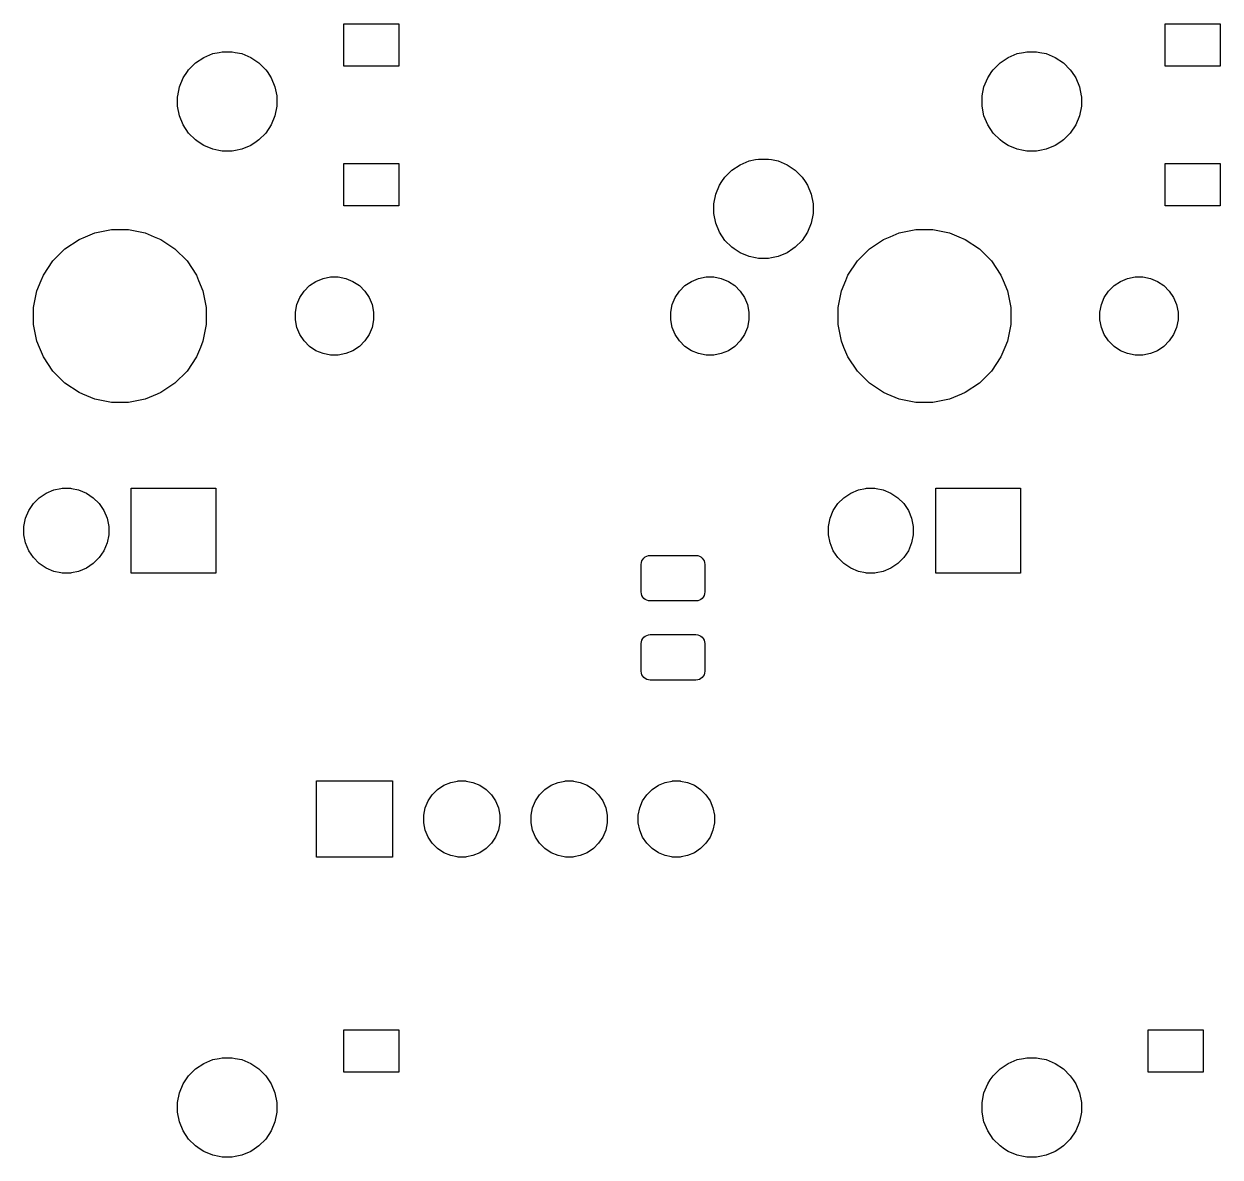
# Model space of a CAD drawing. Extents: x -9 to 373, y -109 to 9.
# Drawn here: x 16.78 to 45.1, y -19.91 to 6.91 of the extents above; entities that cross this region are included whole.
import ezdxf

# ---------------------------------------------------------------- set-up
doc = ezdxf.new("R2010")
doc.units = 0
doc.layers.add('BLACK', color=7, linetype='CONTINUOUS')

msp = doc.modelspace()

# ---------------------------------------------------------------- linework, layer by layer
at = {"layer": 'BLACK', "linetype": 'CONTINUOUS'}
for p, q in [((24.3521, 5.9115), (24.3521, 6.9135)), ((24.3521, 6.9135), (25.6541, 6.9135)), ((25.6541, 6.9135), (25.6541, 5.9115)), ((43.799, 5.9115), (43.799, 6.9135)), ((43.799, 6.9135), (45.101, 6.9135)), ((45.101, 6.9135), (45.101, 5.9115)), ((21.247, 6.21081), (21.3984, 6.24094)), ((21.3984, 6.24094), (21.4742, 6.256)), ((21.4742, 6.256), (21.7058, 6.256)), ((21.7058, 6.256), (21.7816, 6.24094)), ((21.7816, 6.24094), (21.933, 6.21081)), ((40.297, 6.21081), (40.4484, 6.24094)), ((40.4484, 6.24094), (40.5242, 6.256)), ((40.5242, 6.256), (40.7558, 6.256)), ((40.7558, 6.256), (40.8316, 6.24094)), ((40.8316, 6.24094), (40.983, 6.21081)), ((20.6765, 5.82965), (20.8403, 5.99346)), ((20.8403, 5.99346), (21.033, 6.12216)), ((21.033, 6.12216), (21.247, 6.21081)), ((21.033, 6.12216), (21.033, 6.12216)), ((21.933, 6.21081), (22.147, 6.12216)), ((22.147, 6.12216), (22.147, 6.12216)), ((22.147, 6.12216), (22.3397, 5.99346)), ((22.3397, 5.99346), (22.5035, 5.82965)), ((39.7265, 5.82965), (39.8903, 5.99346)), ((39.8903, 5.99346), (40.083, 6.12216)), ((40.083, 6.12216), (40.297, 6.21081)), ((40.083, 6.12216), (40.083, 6.12216)), ((40.983, 6.21081), (41.197, 6.12216)), ((41.197, 6.12216), (41.197, 6.12216)), ((41.197, 6.12216), (41.3897, 5.99346)), ((41.3897, 5.99346), (41.5535, 5.82965)), ((20.5478, 5.63704), (20.6466, 5.78479)), ((20.6466, 5.78479), (20.6765, 5.82965)), ((22.5035, 5.82965), (22.5334, 5.78479)), ((22.5334, 5.78479), (22.6322, 5.63704)), ((25.6541, 5.9115), (24.3521, 5.9115)), ((39.5978, 5.63704), (39.6966, 5.78479)), ((39.6966, 5.78479), (39.7265, 5.82965)), ((41.5535, 5.82965), (41.5834, 5.78479)), ((41.5834, 5.78479), (41.6822, 5.63704)), ((45.101, 5.9115), (43.799, 5.9115)), ((20.4174, 5.21297), (20.4592, 5.42302)), ((20.4592, 5.42303), (20.5478, 5.63704)), ((20.4592, 5.42302), (20.4592, 5.42303)), ((22.6322, 5.63704), (22.7208, 5.42303)), ((22.7208, 5.42303), (22.7208, 5.42302)), ((22.7208, 5.42302), (22.7626, 5.21297)), ((39.4674, 5.21297), (39.5092, 5.42302)), ((39.5092, 5.42303), (39.5978, 5.63704)), ((39.5092, 5.42302), (39.5092, 5.42303)), ((41.6822, 5.63704), (41.7708, 5.42303)), ((41.7708, 5.42303), (41.7708, 5.42302)), ((41.7708, 5.42302), (41.8126, 5.21297)), ((20.414, 5.19583), (20.4174, 5.21297)), ((20.414, 4.96417), (20.414, 5.19583)), ((22.7626, 5.21297), (22.766, 5.19583)), ((22.766, 5.19583), (22.766, 4.96417)), ((39.464, 5.19583), (39.4674, 5.21297)), ((39.464, 4.96417), (39.464, 5.19583)), ((41.8126, 5.21297), (41.816, 5.19583)), ((41.816, 5.19583), (41.816, 4.96417)), ((20.4592, 4.73697), (20.414, 4.96417)), ((22.766, 4.96417), (22.7208, 4.73697)), ((39.5092, 4.73697), (39.464, 4.96417)), ((41.816, 4.96417), (41.7708, 4.73697)), ((20.5478, 4.52295), (20.4592, 4.73697)), ((22.7208, 4.73697), (22.6322, 4.52295)), ((39.5978, 4.52295), (39.5092, 4.73697)), ((41.7708, 4.73697), (41.6822, 4.52295)), ((20.6765, 4.33035), (20.5478, 4.52295)), ((20.5478, 4.52295), (20.5478, 4.52295)), ((20.8403, 4.16654), (20.6765, 4.33035)), ((22.5035, 4.33035), (22.3397, 4.16654)), ((22.6322, 4.52295), (22.5035, 4.33035)), ((22.6322, 4.52295), (22.6322, 4.52295)), ((39.7265, 4.33035), (39.5978, 4.52295)), ((39.5978, 4.52295), (39.5978, 4.52295)), ((39.8903, 4.16654), (39.7265, 4.33035)), ((41.5535, 4.33035), (41.3897, 4.16654)), ((41.6822, 4.52295), (41.5535, 4.33035)), ((41.6822, 4.52295), (41.6822, 4.52295)), ((20.9006, 4.12626), (20.8403, 4.16654)), ((21.033, 4.03784), (20.9006, 4.12626)), ((21.247, 3.94919), (21.033, 4.03784)), ((22.147, 4.03784), (21.933, 3.94919)), ((22.2794, 4.12626), (22.147, 4.03784)), ((22.3397, 4.16654), (22.2794, 4.12626)), ((39.9506, 4.12626), (39.8903, 4.16654)), ((40.083, 4.03784), (39.9506, 4.12626)), ((40.297, 3.94919), (40.083, 4.03784)), ((41.197, 4.03784), (40.983, 3.94919)), ((41.3294, 4.12626), (41.197, 4.03784)), ((41.3897, 4.16654), (41.3294, 4.12626)), ((21.3951, 3.91973), (21.247, 3.94919)), ((21.4742, 3.904), (21.3951, 3.91973)), ((21.7058, 3.904), (21.4742, 3.904)), ((21.7849, 3.91973), (21.7058, 3.904)), ((21.933, 3.94919), (21.7849, 3.91973)), ((33.947, 3.67081), (34.0984, 3.70094)), ((34.0984, 3.70094), (34.1742, 3.716)), ((34.1742, 3.716), (34.4058, 3.716)), ((34.4058, 3.716), (34.4816, 3.70094)), ((34.4816, 3.70094), (34.633, 3.67081)), ((40.4451, 3.91973), (40.297, 3.94919)), ((40.5242, 3.904), (40.4451, 3.91973)), ((40.7558, 3.904), (40.5242, 3.904)), ((40.8349, 3.91973), (40.7558, 3.904)), ((40.983, 3.94919), (40.8349, 3.91973)), ((24.3521, 2.6115), (24.3521, 3.6135)), ((24.3521, 3.6135), (25.6541, 3.6135)), ((25.6541, 3.6135), (25.6541, 2.6115)), ((33.3765, 3.28965), (33.5403, 3.45346)), ((33.5403, 3.45346), (33.733, 3.58216)), ((33.733, 3.58216), (33.947, 3.67081)), ((33.733, 3.58216), (33.733, 3.58216)), ((34.633, 3.67081), (34.847, 3.58216)), ((34.847, 3.58216), (34.847, 3.58216)), ((34.847, 3.58216), (35.0397, 3.45346)), ((35.0397, 3.45346), (35.2035, 3.28965)), ((43.799, 2.6115), (43.799, 3.6135)), ((43.799, 3.6135), (45.101, 3.6135)), ((45.101, 3.6135), (45.101, 2.6115)), ((33.2478, 3.09705), (33.3048, 3.1823)), ((33.3048, 3.1823), (33.3765, 3.28965)), ((35.2035, 3.28965), (35.2752, 3.1823)), ((35.2752, 3.1823), (35.3322, 3.09705)), ((33.114, 2.65583), (33.1592, 2.88303)), ((33.1592, 2.88303), (33.2478, 3.09705)), ((35.3322, 3.09705), (35.4208, 2.88303)), ((35.4208, 2.88303), (35.466, 2.65583)), ((25.6541, 2.6115), (24.3521, 2.6115)), ((33.114, 2.42417), (33.114, 2.65583)), ((35.466, 2.65583), (35.466, 2.42417)), ((45.101, 2.6115), (43.799, 2.6115)), ((33.1592, 2.19697), (33.114, 2.42417)), ((35.466, 2.42417), (35.4208, 2.19697)), ((18.4535, 1.96632), (18.8486, 2.0449)), ((18.8486, 2.0449), (19.2514, 2.0449)), ((19.2514, 2.0449), (19.6465, 1.96632)), ((33.2478, 1.98295), (33.1592, 2.19697)), ((33.3765, 1.79035), (33.2478, 1.98295)), ((33.2478, 1.98295), (33.2478, 1.98295)), ((35.3322, 1.98295), (35.2035, 1.79035)), ((35.4208, 2.19697), (35.3322, 1.98295)), ((35.3322, 1.98295), (35.3322, 1.98295)), ((37.5035, 1.96632), (37.8986, 2.0449)), ((37.8986, 2.0449), (38.3014, 2.0449)), ((38.3014, 2.0449), (38.6965, 1.96632)), ((17.7465, 1.58838), (18.0814, 1.81217)), ((18.0814, 1.81217), (18.2355, 1.87602)), ((18.2355, 1.87602), (18.4535, 1.96632)), ((19.6465, 1.96632), (19.8645, 1.87602)), ((19.8645, 1.87602), (20.0186, 1.81217)), ((20.0186, 1.81217), (20.3535, 1.58838)), ((33.5403, 1.62654), (33.3765, 1.79035)), ((35.2035, 1.79035), (35.0397, 1.62654)), ((36.7965, 1.58838), (37.1314, 1.81217)), ((37.1314, 1.81217), (37.2855, 1.87602)), ((37.2855, 1.87602), (37.5035, 1.96632)), ((38.6965, 1.96632), (38.9145, 1.87602)), ((38.9145, 1.87602), (39.0686, 1.81217)), ((39.0686, 1.81217), (39.4035, 1.58838)), ((17.4616, 1.30355), (17.7465, 1.58838)), ((20.3535, 1.58838), (20.6384, 1.30355)), ((33.5975, 1.58838), (33.5403, 1.62654)), ((33.733, 1.49784), (33.5975, 1.58838)), ((33.947, 1.40919), (33.733, 1.49784)), ((34.847, 1.49784), (34.633, 1.40919)), ((34.9825, 1.58838), (34.847, 1.49784)), ((35.0397, 1.62654), (34.9825, 1.58838)), ((36.5116, 1.30355), (36.7965, 1.58838)), ((39.4035, 1.58838), (39.6884, 1.30355)), ((17.2378, 0.96862), (17.4616, 1.30355)), ((20.6384, 1.30355), (20.8622, 0.96862)), ((34.0984, 1.37906), (33.947, 1.40919)), ((34.1742, 1.364), (34.0984, 1.37906)), ((34.4058, 1.364), (34.1742, 1.364)), ((34.4816, 1.37906), (34.4058, 1.364)), ((34.633, 1.40919), (34.4816, 1.37906)), ((36.2878, 0.96862), (36.5116, 1.30355)), ((39.6884, 1.30355), (39.9122, 0.96862)), ((17.1857, 0.84277), (17.2378, 0.96862)), ((20.8622, 0.96862), (20.9143, 0.84277)), ((23.6914, 0.82061), (23.8599, 0.89041)), ((23.8599, 0.89041), (24.0388, 0.926)), ((24.0388, 0.926), (24.2212, 0.926)), ((24.2212, 0.926), (24.4001, 0.89041)), ((24.4001, 0.89041), (24.5686, 0.82061)), ((32.5814, 0.82061), (32.7499, 0.89041)), ((32.7499, 0.89041), (32.9288, 0.926)), ((32.9288, 0.926), (33.1112, 0.926)), ((33.1112, 0.926), (33.2901, 0.89041)), ((33.2901, 0.89041), (33.4586, 0.82061)), ((36.2357, 0.84277), (36.2878, 0.96862)), ((39.9122, 0.96862), (39.9643, 0.84277)), ((42.7414, 0.82061), (42.9099, 0.89041)), ((42.9099, 0.89041), (43.0888, 0.926)), ((43.0888, 0.926), (43.2712, 0.926)), ((43.2712, 0.926), (43.4501, 0.89041)), ((43.4501, 0.89041), (43.6186, 0.82061)), ((17.0051, 0.20141), (17.0837, 0.59647)), ((17.0837, 0.59647), (17.1857, 0.84277)), ((20.9143, 0.84277), (21.0163, 0.59647)), ((21.0163, 0.59647), (21.0949, 0.20141)), ((23.3094, 0.43863), (23.4107, 0.59029)), ((23.4107, 0.59029), (23.5397, 0.71927)), ((23.5397, 0.71927), (23.6914, 0.82061)), ((24.5686, 0.82061), (24.7203, 0.71927)), ((24.7203, 0.71927), (24.8493, 0.59029)), ((24.8493, 0.59029), (24.9506, 0.43863)), ((32.1994, 0.43863), (32.3007, 0.59029)), ((32.3007, 0.59029), (32.4297, 0.71927)), ((32.4297, 0.71927), (32.5814, 0.82061)), ((33.4586, 0.82061), (33.6103, 0.71927)), ((33.6103, 0.71927), (33.7393, 0.59029)), ((33.7393, 0.59029), (33.8406, 0.43863)), ((36.0551, 0.20141), (36.1337, 0.59647)), ((36.1337, 0.59647), (36.2357, 0.84277)), ((39.9643, 0.84277), (40.0663, 0.59647)), ((40.0663, 0.59647), (40.1449, 0.20141)), ((42.3594, 0.43863), (42.4607, 0.59029)), ((42.4607, 0.59029), (42.5897, 0.71927)), ((42.5897, 0.71927), (42.7414, 0.82061)), ((43.6186, 0.82061), (43.7703, 0.71927)), ((43.7703, 0.71927), (43.8993, 0.59029)), ((43.8993, 0.59029), (44.0006, 0.43863)), ((23.2396, 0.2701), (23.3094, 0.43863)), ((24.9506, 0.43863), (25.0204, 0.2701)), ((32.1296, 0.2701), (32.1994, 0.43863)), ((33.8406, 0.43863), (33.9104, 0.2701)), ((42.2896, 0.2701), (42.3594, 0.43863)), ((44.0006, 0.43863), (44.0704, 0.2701)), ((17.0051, -0.20141), (17.0051, 0.20141)), ((21.0949, 0.20141), (21.0949, -0.20141)), ((23.204, 0.0912), (23.2396, 0.2701)), ((23.204, -0.0912), (23.204, 0.0912)), ((25.0204, 0.2701), (25.056, 0.0912)), ((25.056, 0.0912), (25.056, -0.0912)), ((32.094, 0.0912), (32.1296, 0.2701)), ((32.094, -0.0912), (32.094, 0.0912)), ((33.9104, 0.2701), (33.946, 0.0912)), ((33.946, 0.0912), (33.946, -0.0912)), ((36.0551, -0.20141), (36.0551, 0.20141)), ((40.1449, 0.20141), (40.1449, -0.20141)), ((42.254, 0.0912), (42.2896, 0.2701)), ((42.254, -0.0912), (42.254, 0.0912)), ((44.0704, 0.2701), (44.106, 0.0912)), ((44.106, 0.0912), (44.106, -0.0912)), ((17.0837, -0.59647), (17.0051, -0.20141)), ((21.0949, -0.20141), (21.0163, -0.59647)), ((23.2396, -0.2701), (23.204, -0.0912)), ((23.3094, -0.43863), (23.2396, -0.2701)), ((25.0204, -0.2701), (24.9506, -0.43863)), ((25.056, -0.0912), (25.0204, -0.2701)), ((32.1296, -0.2701), (32.094, -0.0912)), ((32.1994, -0.43863), (32.1296, -0.2701)), ((33.9104, -0.2701), (33.8406, -0.43863)), ((33.946, -0.0912), (33.9104, -0.2701)), ((36.1337, -0.59647), (36.0551, -0.20141)), ((40.1449, -0.20141), (40.0663, -0.59647)), ((42.2896, -0.2701), (42.254, -0.0912)), ((42.3594, -0.43863), (42.2896, -0.2701)), ((44.0704, -0.2701), (44.0006, -0.43863)), ((44.106, -0.0912), (44.0704, -0.2701)), ((23.4107, -0.59029), (23.3094, -0.43863)), ((24.9506, -0.43863), (24.8493, -0.59029)), ((32.3007, -0.59029), (32.1994, -0.43863)), ((33.8406, -0.43863), (33.7393, -0.59029)), ((42.4607, -0.59029), (42.3594, -0.43863)), ((44.0006, -0.43863), (43.8993, -0.59029)), ((17.1455, -0.74583), (17.0837, -0.59647)), ((17.2378, -0.96862), (17.1455, -0.74583)), ((20.9545, -0.74583), (20.8622, -0.96862)), ((21.0163, -0.59647), (20.9545, -0.74583)), ((23.5397, -0.71927), (23.4107, -0.59029)), ((23.6914, -0.82061), (23.5397, -0.71927)), ((23.8599, -0.89041), (23.6914, -0.82061)), ((24.5686, -0.82061), (24.4001, -0.89041)), ((24.7203, -0.71927), (24.5686, -0.82061)), ((24.8493, -0.59029), (24.7203, -0.71927)), ((32.4297, -0.71927), (32.3007, -0.59029)), ((32.5814, -0.82061), (32.4297, -0.71927)), ((32.7499, -0.89041), (32.5814, -0.82061)), ((33.4586, -0.82061), (33.2901, -0.89041)), ((33.6103, -0.71927), (33.4586, -0.82061)), ((33.7393, -0.59029), (33.6103, -0.71927)), ((36.1955, -0.74583), (36.1337, -0.59647)), ((36.2878, -0.96862), (36.1955, -0.74583)), ((40.0045, -0.74583), (39.9122, -0.96862)), ((40.0663, -0.59647), (40.0045, -0.74583)), ((42.5897, -0.71927), (42.4607, -0.59029)), ((42.7414, -0.82061), (42.5897, -0.71927)), ((42.9099, -0.89041), (42.7414, -0.82061)), ((43.6186, -0.82061), (43.4501, -0.89041)), ((43.7703, -0.71927), (43.6186, -0.82061)), ((43.8993, -0.59029), (43.7703, -0.71927)), ((17.4616, -1.30355), (17.2378, -0.96862)), ((20.8622, -0.96862), (20.6384, -1.30355)), ((24.0388, -0.926), (23.8599, -0.89041)), ((24.2212, -0.926), (24.0388, -0.926)), ((24.4001, -0.89041), (24.2212, -0.926)), ((32.9288, -0.926), (32.7499, -0.89041)), ((33.1112, -0.926), (32.9288, -0.926)), ((33.2901, -0.89041), (33.1112, -0.926)), ((36.5116, -1.30355), (36.2878, -0.96862)), ((39.9122, -0.96862), (39.6884, -1.30355)), ((43.0888, -0.926), (42.9099, -0.89041)), ((43.2712, -0.926), (43.0888, -0.926)), ((43.4501, -0.89041), (43.2712, -0.926)), ((17.7465, -1.58838), (17.4616, -1.30355)), ((20.6384, -1.30355), (20.3535, -1.58838)), ((36.7965, -1.58838), (36.5116, -1.30355)), ((39.6884, -1.30355), (39.4035, -1.58838)), ((18.0814, -1.81217), (17.7465, -1.58838)), ((20.3535, -1.58838), (20.0186, -1.81217)), ((37.1314, -1.81217), (36.7965, -1.58838)), ((39.4035, -1.58838), (39.0686, -1.81217)), ((18.1713, -1.8494), (18.0814, -1.81217)), ((18.4535, -1.96632), (18.1713, -1.8494)), ((18.8486, -2.0449), (18.4535, -1.96632)), ((19.6465, -1.96632), (19.2514, -2.0449)), ((19.9287, -1.8494), (19.6465, -1.96632)), ((20.0186, -1.81217), (19.9287, -1.8494)), ((37.2213, -1.8494), (37.1314, -1.81217)), ((37.5035, -1.96632), (37.2213, -1.8494)), ((37.8986, -2.0449), (37.5035, -1.96632)), ((38.6965, -1.96632), (38.3014, -2.0449)), ((38.9787, -1.8494), (38.6965, -1.96632)), ((39.0686, -1.81217), (38.9787, -1.8494)), ((19.2514, -2.0449), (18.8486, -2.0449)), ((38.3014, -2.0449), (37.8986, -2.0449)), ((17.1403, -4.30053), (17.3047, -4.19071)), ((17.3047, -4.19071), (17.4873, -4.11506)), ((17.4873, -4.11506), (17.6536, -4.08199)), ((17.6536, -4.08199), (17.6812, -4.0765)), ((17.6812, -4.0765), (17.8788, -4.0765)), ((17.8788, -4.0765), (17.9064, -4.08199)), ((17.9064, -4.08199), (18.0727, -4.11506)), ((18.0727, -4.11506), (18.2553, -4.19071)), ((18.2553, -4.19071), (18.4197, -4.30053)), ((19.3165, -6.0835), (19.3165, -4.0765)), ((19.3165, -4.0765), (21.3235, -4.0765)), ((21.3235, -4.0765), (21.3235, -6.0835)), ((36.1903, -4.30053), (36.3547, -4.19071)), ((36.3547, -4.19071), (36.5373, -4.11506)), ((36.5373, -4.11506), (36.7036, -4.08199)), ((36.7036, -4.08199), (36.7312, -4.0765)), ((36.7312, -4.0765), (36.9288, -4.0765)), ((36.9288, -4.0765), (36.9564, -4.08199)), ((36.9564, -4.08199), (37.1227, -4.11506)), ((37.1227, -4.11506), (37.3053, -4.19071)), ((37.3053, -4.19071), (37.4697, -4.30053)), ((38.3665, -6.0835), (38.3665, -4.0765)), ((38.3665, -4.0765), (40.3735, -4.0765)), ((40.3735, -4.0765), (40.3735, -6.0835)), ((16.8907, -4.60466), (17.0005, -4.44031)), ((17.0005, -4.44031), (17.1403, -4.30053)), ((18.4197, -4.30053), (18.5595, -4.44031)), ((18.5595, -4.44031), (18.6693, -4.60466)), ((35.9407, -4.60466), (36.0505, -4.44031)), ((36.0505, -4.44031), (36.1903, -4.30053)), ((37.4697, -4.30053), (37.6095, -4.44031)), ((37.6095, -4.44031), (37.7193, -4.60466)), ((16.7765, -4.98116), (16.8151, -4.78729)), ((16.8151, -4.78729), (16.8907, -4.60466)), ((18.6693, -4.60466), (18.7449, -4.78729)), ((18.7449, -4.78729), (18.7835, -4.98116)), ((35.8265, -4.98116), (35.8651, -4.78729)), ((35.8651, -4.78729), (35.9407, -4.60466)), ((37.7193, -4.60466), (37.7949, -4.78729)), ((37.7949, -4.78729), (37.8335, -4.98116)), ((16.7765, -5.17884), (16.7765, -4.98116)), ((18.7835, -4.98116), (18.7835, -5.17884)), ((35.8265, -5.17884), (35.8265, -4.98116)), ((37.8335, -4.98116), (37.8335, -5.17884)), ((16.8151, -5.37271), (16.7765, -5.17884)), ((16.8907, -5.55534), (16.8151, -5.37271)), ((18.7449, -5.37271), (18.6693, -5.55534)), ((18.7835, -5.17884), (18.7449, -5.37271)), ((35.8651, -5.37271), (35.8265, -5.17884)), ((35.9407, -5.55534), (35.8651, -5.37271)), ((37.7949, -5.37271), (37.7193, -5.55534)), ((37.8335, -5.17884), (37.7949, -5.37271)), ((17.0005, -5.71969), (16.8907, -5.55534)), ((18.6693, -5.55534), (18.5595, -5.71969)), ((36.0505, -5.71969), (35.9407, -5.55534)), ((37.7193, -5.55534), (37.6095, -5.71969)), ((17.1403, -5.85947), (17.0005, -5.71969)), ((17.3047, -5.96929), (17.1403, -5.85947)), ((18.4197, -5.85947), (18.2553, -5.96929)), ((18.5595, -5.71969), (18.4197, -5.85947)), ((31.3959, -5.88064), (31.4004, -5.83428)), ((31.3959, -6.53186), (31.3959, -5.88064)), ((31.4004, -5.83428), (31.4122, -5.79561)), ((31.4122, -5.79561), (31.4312, -5.75997)), ((31.4312, -5.75997), (31.4569, -5.72873)), ((31.4569, -5.72873), (31.4881, -5.7031)), ((31.4881, -5.7031), (31.5237, -5.68405)), ((31.5237, -5.68405), (31.5624, -5.67231)), ((31.5624, -5.67231), (31.6088, -5.66775)), ((31.6088, -5.66775), (32.685, -5.66775)), ((32.685, -5.66775), (32.7313, -5.67231)), ((32.7313, -5.67231), (32.77, -5.68405)), ((32.77, -5.68405), (32.8057, -5.7031)), ((32.8057, -5.7031), (32.8369, -5.72873)), ((32.8369, -5.72873), (32.8625, -5.75997)), ((32.8625, -5.75997), (32.8816, -5.79561)), ((32.8816, -5.79561), (32.8933, -5.83428)), ((32.8933, -5.83428), (32.8979, -5.88064)), ((32.8979, -5.88064), (32.8979, -6.53186)), ((36.1903, -5.85947), (36.0505, -5.71969)), ((36.3547, -5.96929), (36.1903, -5.85947)), ((37.4697, -5.85947), (37.3053, -5.96929)), ((37.6095, -5.71969), (37.4697, -5.85947)), ((17.4873, -6.04494), (17.3047, -5.96929)), ((17.6536, -6.07801), (17.4873, -6.04494)), ((17.6812, -6.0835), (17.6536, -6.07801)), ((17.8788, -6.0835), (17.6812, -6.0835)), ((17.9064, -6.07801), (17.8788, -6.0835)), ((18.0727, -6.04494), (17.9064, -6.07801)), ((18.2553, -5.96929), (18.0727, -6.04494)), ((21.3235, -6.0835), (19.3165, -6.0835)), ((36.5373, -6.04494), (36.3547, -5.96929)), ((36.7036, -6.07801), (36.5373, -6.04494)), ((36.7312, -6.0835), (36.7036, -6.07801)), ((36.9288, -6.0835), (36.7312, -6.0835)), ((36.9564, -6.07801), (36.9288, -6.0835)), ((37.1227, -6.04494), (36.9564, -6.07801)), ((37.3053, -5.96929), (37.1227, -6.04494)), ((40.3735, -6.0835), (38.3665, -6.0835)), ((31.4004, -6.57822), (31.3959, -6.53186)), ((31.4122, -6.61689), (31.4004, -6.57822)), ((31.4312, -6.65253), (31.4122, -6.61689)), ((31.4569, -6.68377), (31.4312, -6.65253)), ((31.4881, -6.7094), (31.4569, -6.68377)), ((31.5237, -6.72845), (31.4881, -6.7094)), ((31.5624, -6.74018), (31.5237, -6.72845)), ((31.6088, -6.74475), (31.5624, -6.74018)), ((32.685, -6.74475), (31.6088, -6.74475)), ((32.7313, -6.74018), (32.685, -6.74475)), ((32.77, -6.72845), (32.7313, -6.74018)), ((32.8057, -6.7094), (32.77, -6.72845)), ((32.8369, -6.68377), (32.8057, -6.7094)), ((32.8625, -6.65253), (32.8369, -6.68377)), ((32.8816, -6.61689), (32.8625, -6.65253)), ((32.8933, -6.57822), (32.8816, -6.61689)), ((32.8979, -6.53186), (32.8933, -6.57822)), ((31.4122, -7.67061), (31.4312, -7.63497)), ((31.4312, -7.63497), (31.4569, -7.60373)), ((31.4569, -7.60373), (31.4881, -7.5781)), ((31.4881, -7.5781), (31.5237, -7.55905)), ((31.5237, -7.55905), (31.5624, -7.54731)), ((31.5624, -7.54731), (31.6088, -7.54275)), ((31.6088, -7.54275), (32.685, -7.54275)), ((32.685, -7.54275), (32.7313, -7.54731)), ((32.7313, -7.54731), (32.77, -7.55905)), ((32.77, -7.55905), (32.8057, -7.5781)), ((32.8057, -7.5781), (32.8369, -7.60373)), ((32.8369, -7.60373), (32.8625, -7.63497)), ((32.8625, -7.63497), (32.8816, -7.67061)), ((31.3959, -7.75564), (31.4004, -7.70928)), ((31.3959, -8.40686), (31.3959, -7.75564)), ((31.4004, -7.70928), (31.4122, -7.67061)), ((32.8816, -7.67061), (32.8933, -7.70928)), ((32.8933, -7.70928), (32.8979, -7.75564)), ((32.8979, -7.75564), (32.8979, -8.40686)), ((31.4004, -8.45322), (31.3959, -8.40686)), ((31.4122, -8.49189), (31.4004, -8.45322)), ((31.4312, -8.52753), (31.4122, -8.49189)), ((32.8816, -8.49189), (32.8625, -8.52753)), ((32.8933, -8.45322), (32.8816, -8.49189)), ((32.8979, -8.40686), (32.8933, -8.45322)), ((31.4569, -8.55877), (31.4312, -8.52753)), ((31.4881, -8.5844), (31.4569, -8.55877)), ((31.5237, -8.60345), (31.4881, -8.5844)), ((31.5624, -8.61519), (31.5237, -8.60345)), ((31.6088, -8.61975), (31.5624, -8.61519)), ((32.685, -8.61975), (31.6088, -8.61975)), ((32.7313, -8.61519), (32.685, -8.61975)), ((32.77, -8.60345), (32.7313, -8.61519)), ((32.8057, -8.5844), (32.77, -8.60345)), ((32.8369, -8.55877), (32.8057, -8.5844)), ((32.8625, -8.52753), (32.8369, -8.55877)), ((23.7052, -12.8072), (23.7052, -11.0053)), ((23.7052, -11.0053), (25.5072, -11.0053)), ((25.5072, -11.0053), (25.5072, -12.8072)), ((26.7195, -11.1078), (26.8834, -11.0399)), ((26.8834, -11.0399), (27.0447, -11.0078)), ((27.0447, -11.0078), (27.0575, -11.0053)), ((27.0575, -11.0053), (27.235, -11.0053)), ((27.235, -11.0053), (27.2478, -11.0078)), ((27.2478, -11.0078), (27.4091, -11.0399)), ((27.4091, -11.0399), (27.573, -11.1078)), ((29.2595, -11.1078), (29.4234, -11.0399)), ((29.4234, -11.0399), (29.5847, -11.0078)), ((29.5847, -11.0078), (29.5975, -11.0053)), ((29.5975, -11.0053), (29.775, -11.0053)), ((29.775, -11.0053), (29.7878, -11.0078)), ((29.7878, -11.0078), (29.9491, -11.0399)), ((29.9491, -11.0399), (30.113, -11.1078)), ((31.7995, -11.1078), (31.9634, -11.0399)), ((31.9634, -11.0399), (32.1247, -11.0078)), ((32.1247, -11.0078), (32.1375, -11.0053)), ((32.1375, -11.0053), (32.315, -11.0053)), ((32.315, -11.0053), (32.3278, -11.0078)), ((32.3278, -11.0078), (32.4891, -11.0399)), ((32.4891, -11.0399), (32.653, -11.1078)), ((26.4464, -11.3319), (26.5719, -11.2064)), ((26.5719, -11.2064), (26.7195, -11.1078)), ((27.573, -11.1078), (27.7206, -11.2064)), ((27.7206, -11.2064), (27.8461, -11.3319)), ((28.9864, -11.3319), (29.1119, -11.2064)), ((29.1119, -11.2064), (29.2595, -11.1078)), ((30.113, -11.1078), (30.2606, -11.2064)), ((30.2606, -11.2064), (30.3861, -11.3319)), ((31.5264, -11.3319), (31.6519, -11.2064)), ((31.6519, -11.2064), (31.7995, -11.1078)), ((32.653, -11.1078), (32.8006, -11.2064)), ((32.8006, -11.2064), (32.9261, -11.3319)), ((26.2799, -11.6434), (26.3478, -11.4795)), ((26.3478, -11.4795), (26.4464, -11.3319)), ((27.8461, -11.3319), (27.9447, -11.4795)), ((27.9447, -11.4795), (28.0126, -11.6434)), ((28.8199, -11.6434), (28.8878, -11.4795)), ((28.8878, -11.4795), (28.9864, -11.3319)), ((30.3861, -11.3319), (30.4847, -11.4795)), ((30.4847, -11.4795), (30.5526, -11.6434)), ((31.3599, -11.6434), (31.4278, -11.4795)), ((31.4278, -11.4795), (31.5264, -11.3319)), ((32.9261, -11.3319), (33.0247, -11.4795)), ((33.0247, -11.4795), (33.0926, -11.6434)), ((26.2452, -11.8175), (26.2799, -11.6434)), ((26.2452, -11.995), (26.2452, -11.8175)), ((28.0126, -11.6434), (28.0472, -11.8175)), ((28.0472, -11.8175), (28.0472, -11.995)), ((28.7852, -11.8175), (28.8199, -11.6434)), ((28.7852, -11.995), (28.7852, -11.8175)), ((30.5526, -11.6434), (30.5872, -11.8175)), ((30.5872, -11.8175), (30.5872, -11.995)), ((31.3252, -11.8175), (31.3599, -11.6434)), ((31.3252, -11.995), (31.3252, -11.8175)), ((33.0926, -11.6434), (33.1272, -11.8175)), ((33.1272, -11.8175), (33.1272, -11.995)), ((26.2799, -12.1691), (26.2452, -11.995)), ((26.3478, -12.333), (26.2799, -12.1691)), ((28.0126, -12.1691), (27.9447, -12.333)), ((28.0472, -11.995), (28.0126, -12.1691)), ((28.8199, -12.1691), (28.7852, -11.995)), ((28.8878, -12.333), (28.8199, -12.1691)), ((30.5526, -12.1691), (30.4847, -12.333)), ((30.5872, -11.995), (30.5526, -12.1691)), ((31.3599, -12.1691), (31.3252, -11.995)), ((31.4278, -12.333), (31.3599, -12.1691)), ((33.0926, -12.1691), (33.0247, -12.333)), ((33.1272, -11.995), (33.0926, -12.1691)), ((26.4464, -12.4806), (26.3478, -12.333)), ((27.9447, -12.333), (27.8461, -12.4806)), ((28.9864, -12.4806), (28.8878, -12.333)), ((30.4847, -12.333), (30.3861, -12.4806)), ((31.5264, -12.4806), (31.4278, -12.333)), ((33.0247, -12.333), (32.9261, -12.4806)), ((26.5719, -12.6061), (26.4464, -12.4806)), ((26.7195, -12.7047), (26.5719, -12.6061)), ((26.8834, -12.7726), (26.7195, -12.7047)), ((27.573, -12.7047), (27.4091, -12.7726)), ((27.7206, -12.6061), (27.573, -12.7047)), ((27.8461, -12.4806), (27.7206, -12.6061)), ((29.1119, -12.6061), (28.9864, -12.4806)), ((29.2595, -12.7047), (29.1119, -12.6061)), ((29.4234, -12.7726), (29.2595, -12.7047)), ((30.113, -12.7047), (29.9491, -12.7726)), ((30.2606, -12.6061), (30.113, -12.7047)), ((30.3861, -12.4806), (30.2606, -12.6061)), ((31.6519, -12.6061), (31.5264, -12.4806)), ((31.7995, -12.7047), (31.6519, -12.6061)), ((31.9634, -12.7726), (31.7995, -12.7047)), ((32.653, -12.7047), (32.4891, -12.7726)), ((32.8006, -12.6061), (32.653, -12.7047)), ((32.9261, -12.4806), (32.8006, -12.6061)), ((25.5072, -12.8072), (23.7052, -12.8072)), ((27.0327, -12.8023), (26.8834, -12.7726)), ((27.0575, -12.8072), (27.0327, -12.8023)), ((27.235, -12.8072), (27.0575, -12.8072)), ((27.2598, -12.8023), (27.235, -12.8072)), ((27.4091, -12.7726), (27.2598, -12.8023)), ((29.5727, -12.8023), (29.4234, -12.7726)), ((29.5975, -12.8072), (29.5727, -12.8023)), ((29.775, -12.8072), (29.5975, -12.8072)), ((29.7998, -12.8023), (29.775, -12.8072)), ((29.9491, -12.7726), (29.7998, -12.8023)), ((32.1127, -12.8023), (31.9634, -12.7726)), ((32.1375, -12.8072), (32.1127, -12.8023)), ((32.315, -12.8072), (32.1375, -12.8072)), ((32.3398, -12.8023), (32.315, -12.8072)), ((32.4891, -12.7726), (32.3398, -12.8023)), ((24.3521, -17.901), (24.3521, -16.899)), ((24.3521, -16.899), (25.6541, -16.899)), ((25.6541, -16.899), (25.6541, -17.901)), ((43.4021, -17.901), (43.4021, -16.899)), ((43.4021, -16.899), (44.7041, -16.899)), ((44.7041, -16.899), (44.7041, -17.901)), ((21.3984, -17.5716), (21.4742, -17.5565)), ((21.4742, -17.5565), (21.7058, -17.5565)), ((21.7058, -17.5565), (21.7816, -17.5716)), ((40.4484, -17.5716), (40.5242, -17.5565)), ((40.5242, -17.5565), (40.7558, -17.5565)), ((40.7558, -17.5565), (40.8316, -17.5716)), ((20.6765, -17.9828), (20.8403, -17.819)), ((20.8403, -17.819), (21.033, -17.6903)), ((21.033, -17.6903), (21.247, -17.6017)), ((21.033, -17.6903), (21.033, -17.6903)), ((21.247, -17.6017), (21.3984, -17.5716)), ((21.7816, -17.5716), (21.933, -17.6017)), ((21.933, -17.6017), (22.147, -17.6903)), ((22.147, -17.6903), (22.147, -17.6903)), ((22.147, -17.6903), (22.3397, -17.819)), ((22.3397, -17.819), (22.5035, -17.9828)), ((39.7265, -17.9828), (39.8903, -17.819)), ((39.8903, -17.819), (40.083, -17.6903)), ((40.083, -17.6903), (40.297, -17.6017)), ((40.083, -17.6903), (40.083, -17.6903)), ((40.297, -17.6017), (40.4484, -17.5716)), ((40.8316, -17.5716), (40.983, -17.6017)), ((40.983, -17.6017), (41.197, -17.6903)), ((41.197, -17.6903), (41.197, -17.6903)), ((41.197, -17.6903), (41.3897, -17.819)), ((41.3897, -17.819), (41.5535, -17.9828)), ((20.5478, -18.1755), (20.6097, -18.0829)), ((20.6097, -18.0829), (20.6765, -17.9828)), ((22.5035, -17.9828), (22.5703, -18.0829)), ((22.5703, -18.0829), (22.6322, -18.1755)), ((25.6541, -17.901), (24.3521, -17.901)), ((39.5978, -18.1755), (39.6597, -18.0829)), ((39.6597, -18.0829), (39.7265, -17.9828)), ((41.5535, -17.9828), (41.6203, -18.0829)), ((41.6203, -18.0829), (41.6822, -18.1755)), ((44.7041, -17.901), (43.4021, -17.901)), ((20.414, -18.6167), (20.4592, -18.3895)), ((20.4592, -18.3895), (20.5478, -18.1755)), ((22.6322, -18.1755), (22.7208, -18.3895)), ((22.7208, -18.3895), (22.766, -18.6167)), ((39.464, -18.6167), (39.5092, -18.3895)), ((39.5092, -18.3895), (39.5978, -18.1755)), ((41.6822, -18.1755), (41.7708, -18.3895)), ((41.7708, -18.3895), (41.816, -18.6167)), ((20.414, -18.8483), (20.414, -18.6167)), ((22.766, -18.6167), (22.766, -18.8483)), ((39.464, -18.8483), (39.464, -18.6167)), ((41.816, -18.6167), (41.816, -18.8483)), ((20.4592, -19.0755), (20.414, -18.8483)), ((22.766, -18.8483), (22.7208, -19.0755)), ((39.5092, -19.0755), (39.464, -18.8483)), ((41.816, -18.8483), (41.7708, -19.0755)), ((20.5478, -19.2895), (20.4592, -19.0755)), ((22.7208, -19.0755), (22.6322, -19.2895)), ((39.5978, -19.2895), (39.5092, -19.0755)), ((41.7708, -19.0755), (41.6822, -19.2895)), ((20.6765, -19.4822), (20.5478, -19.2895)), ((20.5478, -19.2895), (20.5478, -19.2895)), ((20.8403, -19.646), (20.6765, -19.4822)), ((22.5035, -19.4822), (22.3397, -19.646)), ((22.6322, -19.2895), (22.5035, -19.4822)), ((22.6322, -19.2895), (22.6322, -19.2895)), ((39.7265, -19.4822), (39.5978, -19.2895)), ((39.5978, -19.2895), (39.5978, -19.2895)), ((39.8903, -19.646), (39.7265, -19.4822)), ((41.5535, -19.4822), (41.3897, -19.646)), ((41.6822, -19.2895), (41.5535, -19.4822)), ((41.6822, -19.2895), (41.6822, -19.2895)), ((20.9498, -19.7191), (20.8403, -19.646)), ((21.033, -19.7747), (20.9498, -19.7191)), ((21.247, -19.8633), (21.033, -19.7747)), ((22.147, -19.7747), (21.933, -19.8633)), ((22.2302, -19.7191), (22.147, -19.7747)), ((22.3397, -19.646), (22.2302, -19.7191)), ((39.9998, -19.7191), (39.8903, -19.646)), ((40.083, -19.7747), (39.9998, -19.7191)), ((40.297, -19.8633), (40.083, -19.7747)), ((41.197, -19.7747), (40.983, -19.8633)), ((41.2802, -19.7191), (41.197, -19.7747)), ((41.3897, -19.646), (41.2802, -19.7191)), ((21.3984, -19.8934), (21.247, -19.8633)), ((21.4742, -19.9085), (21.3984, -19.8934)), ((21.7058, -19.9085), (21.4742, -19.9085)), ((21.7816, -19.8934), (21.7058, -19.9085)), ((21.933, -19.8633), (21.7816, -19.8934)), ((40.4484, -19.8934), (40.297, -19.8633)), ((40.5242, -19.9085), (40.4484, -19.8934)), ((40.7558, -19.9085), (40.5242, -19.9085)), ((40.8316, -19.8934), (40.7558, -19.9085)), ((40.983, -19.8633), (40.8316, -19.8934))]:
    msp.add_line(p, q, dxfattribs=at)

doc.saveas('drawing.dxf')
